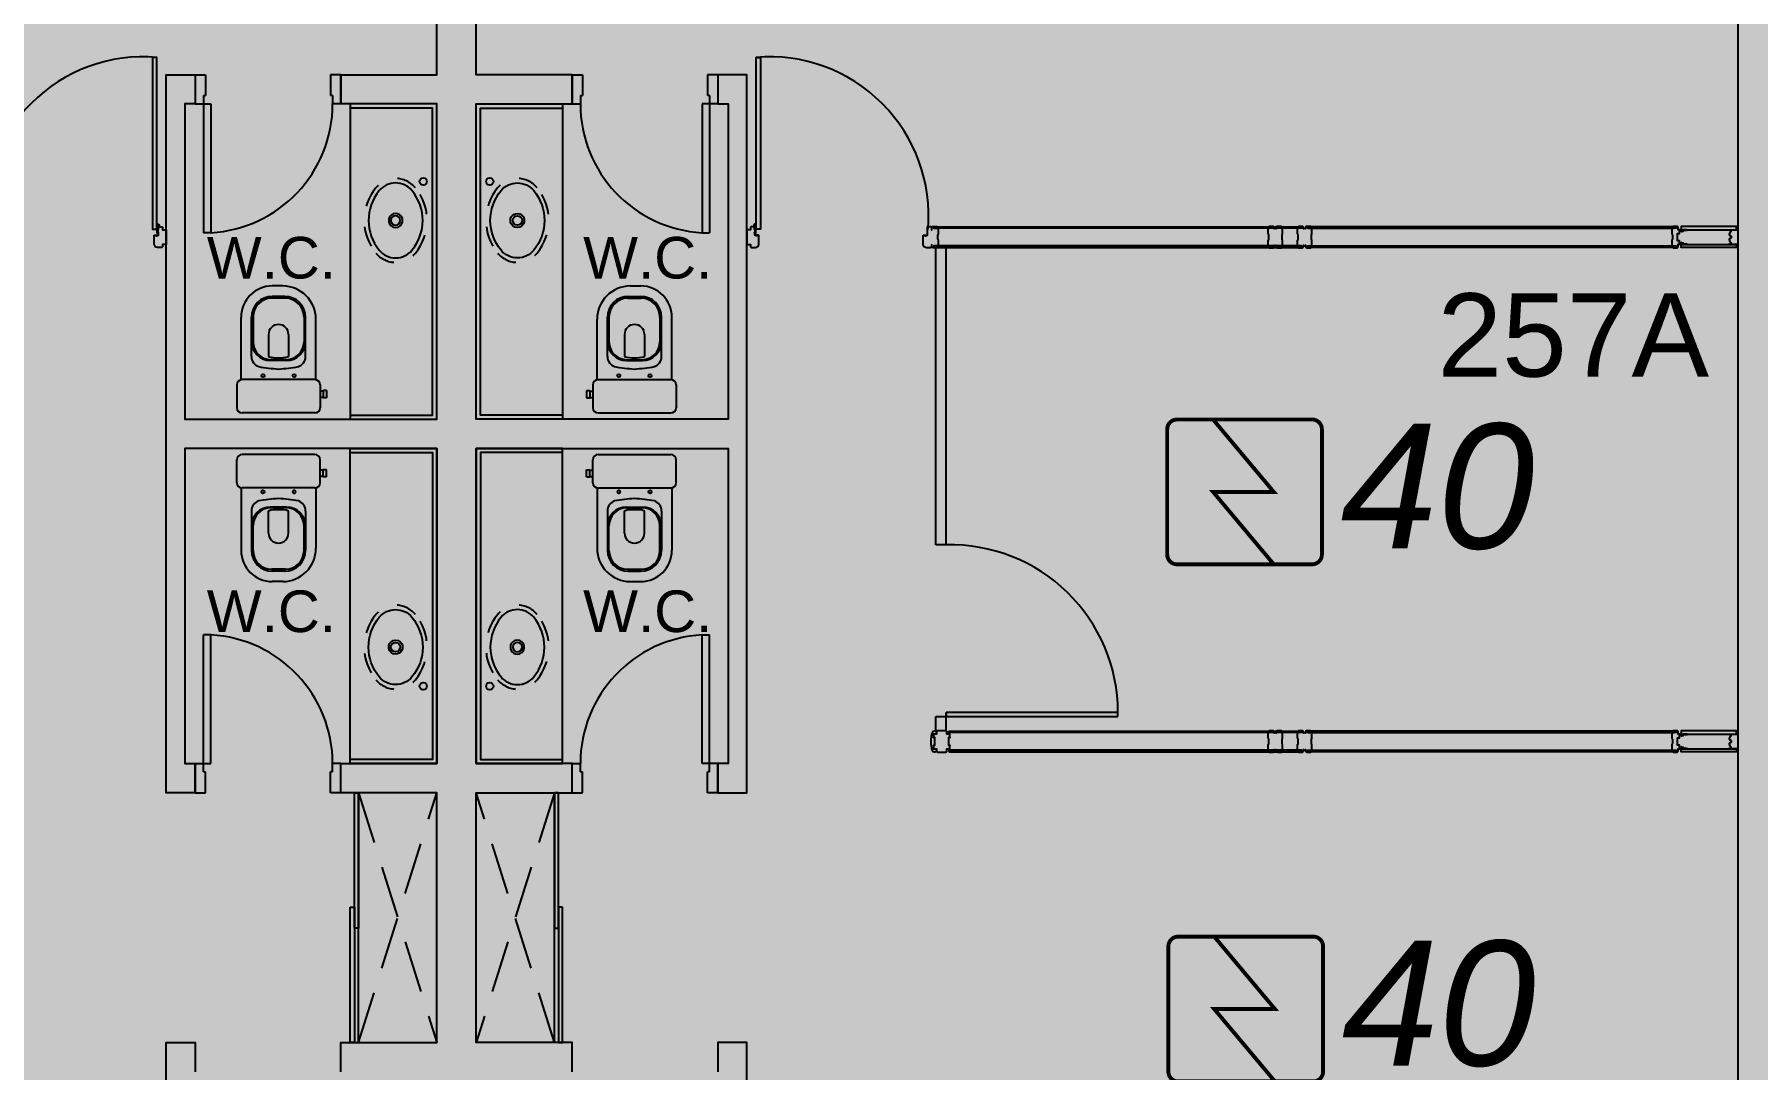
# Model space of a CAD drawing. Header units: metres. Extents: x -331 to 2982, y 362 to 2539.
# Drawn here: x 794.6 to 802.87, y 1929.94 to 1934.92 of the extents above; entities that cross this region are included whole.
import ezdxf

# ---------------------------------------------------------------- set-up
doc = ezdxf.new("R2010")
doc.units = ezdxf.units.M
for name, pattern in [('DASHED2', [0.375, 0.25, -0.125]), ('XR_BL2_3 PAV$0$CONTINUOUS', [0]), ('XR_BL2_3 PAV$0$HIDDEN', [0.375, 0.25, -0.125])]:
    doc.linetypes.add(name, pattern=pattern)
doc.layers.add('_salas', color=251, linetype='Continuous', plot=False)
for name, color, linetype in [('ALV', 251, 'Continuous'), ('CX', 251, 'Continuous'), ('DET. FUMAÇA', 1, 'Continuous'), ('Detector_antigo', 84, 'Continuous'), ('Div', 251, 'Continuous'), ('Mob', 251, 'Continuous'), ('Proj', 251, 'DASHED2'), ('Texto_Salas', 251, 'Continuous'), ('vid', 251, 'Continuous')]:
    doc.layers.add(name, color=color, linetype=linetype)
doc.styles.add('ARIAL', font='arial.ttf')
doc.styles.add('X3G_ENTITY_1416BAE9', font='arial.ttf', dxfattribs={"height": 0.6})
doc.styles.add('X3G_ENTITY_14227EC2', font='arial.ttf', dxfattribs={"height": 0.4})

# ---------------------------------------------------------------- blocks, each defined once
blk = doc.blocks.new('Detector de fumaça')
at = {"layer": 'DET. FUMAÇA', "linetype": 'Continuous', "lineweight": 15, "const_width": 0.0187}
blk.add_lwpolyline([(774.5995, 539.8158), (775.2491, 539.8158, -0.414214), (775.2958, 539.769), (775.2958, 539.1669, -0.414214), (775.2491, 539.1202), (774.5995, 539.1202, -0.414214), (774.5527, 539.1669), (774.5527, 539.769, -0.414214)], format="xyb", close=True, dxfattribs=at)
blk.add_lwpolyline([(774.773, 539.8158), (775.0645, 539.468), (774.773, 539.468), (775.0645, 539.1202)], dxfattribs=at)

msp = doc.modelspace()

# ---------------------------------------------------------------- hatches: boundary and pattern name
at = {"layer": '_salas', "transparency": 33554559}
h = msp.add_hatch(color=256, dxfattribs=at)
h.dxf.hatch_style = 1
h.paths.add_polyline_path([(870.379, 1937.7293), (851.629, 1937.7293), (851.629, 1939.2843), (851.299, 1939.2843), (851.299, 1937.7293), (840.564, 1937.7293), (840.564, 1939.2843), (840.234, 1939.2843), (840.234, 1937.7293), (765.239, 1937.7293), (765.239, 1926.3801), (765.429, 1926.3801), (765.429, 1926.5771), (765.615, 1926.7643), (769.3501, 1926.765), (769.3826, 1926.773), (769.4342, 1926.8136), (770.1916, 1927.5703), (770.2047, 1927.5834), (770.229, 1927.5743), (771.624, 1927.5743), (773.0191, 1927.5743), (773.0434, 1927.5834), (773.0565, 1927.5703), (773.8138, 1926.8136), (773.8655, 1926.773), (773.898, 1926.765), (777.5273, 1926.765), (777.8669, 1926.4254), (777.874, 1926.4325), (778.2207, 1926.765), (781.85, 1926.765), (781.8825, 1926.773), (781.9342, 1926.8136), (782.6915, 1927.5703), (782.7046, 1927.5834), (782.7289, 1927.5743), (784.124, 1927.5743), (785.519, 1927.5743), (785.5433, 1927.5834), (785.5564, 1927.5703), (786.3138, 1926.8136), (786.3654, 1926.773), (786.3979, 1926.765), (790.0273, 1926.765), (790.3669, 1926.4254), (790.3739, 1926.4325), (790.7206, 1926.765), (794.3499, 1926.765), (794.3824, 1926.773), (794.4341, 1926.8136), (795.1914, 1927.5703), (795.2045, 1927.5834), (795.2289, 1927.5743), (796.6239, 1927.5743), (798.0189, 1927.5743), (798.0433, 1927.5834), (798.0564, 1927.5703), (798.8137, 1926.8136), (798.8654, 1926.773), (798.8979, 1926.765), (802.5273, 1926.765), (802.8669, 1926.4254), (802.8739, 1926.4325), (803.2206, 1926.765), (806.8499, 1926.765), (806.8824, 1926.773), (806.9341, 1926.8136), (807.6914, 1927.5703), (807.7045, 1927.5834), (807.7289, 1927.5743), (809.1239, 1927.5743), (810.5189, 1927.5743), (810.5433, 1927.5834), (810.5564, 1927.5703), (811.3137, 1926.8136), (811.3654, 1926.773), (811.3979, 1926.765), (815.0272, 1926.765), (815.3668, 1926.4254), (815.3739, 1926.4325), (815.7205, 1926.765), (819.3499, 1926.765), (819.3824, 1926.773), (819.434, 1926.8136), (820.1914, 1927.5703), (820.2045, 1927.5834), (820.2288, 1927.5743), (821.6238, 1927.5743), (823.0189, 1927.5743), (823.0432, 1927.5834), (823.0563, 1927.5703), (823.8136, 1926.8136), (823.8653, 1926.773), (823.8978, 1926.765), (827.5277, 1926.765), (827.8673, 1926.4254), (827.8743, 1926.4325), (828.221, 1926.765), (831.8504, 1926.765), (831.8828, 1926.773), (831.9345, 1926.8136), (832.6919, 1927.5703), (832.7049, 1927.5834), (832.7293, 1927.5743), (834.1243, 1927.5743), (835.5193, 1927.5743), (835.5437, 1927.5834), (835.5568, 1927.5703), (836.3141, 1926.8136), (836.3658, 1926.773), (836.3983, 1926.765), (840.0415, 1926.765), (840.3741, 1926.4325), (840.7559, 1926.8143), (840.4741, 1927.0961), (840.4741, 1928.0543), (841.234, 1928.0543), (841.234, 1929.8943), (849.6075, 1929.8943), (849.6075, 1926.8143), (849.7475, 1926.8143), (849.7475, 1927.5743), (851.494, 1927.5743), (852.8891, 1927.5743), (852.9134, 1927.5834), (852.9265, 1927.5703), (853.6838, 1926.8136), (853.7355, 1926.773), (853.768, 1926.765), (857.3973, 1926.765), (857.7369, 1926.4254), (857.744, 1926.4325), (858.0907, 1926.765), (861.72, 1926.765), (861.7525, 1926.773), (861.8042, 1926.8136), (862.5615, 1927.5703), (862.5746, 1927.5834), (862.5989, 1927.5743), (863.994, 1927.5743), (865.389, 1927.5743), (865.4133, 1927.5834), (865.4264, 1927.5703), (866.1838, 1926.8136), (866.2354, 1926.773), (866.2679, 1926.765), (870.003, 1926.7643), (870.189, 1926.5771), (870.189, 1926.3801), (870.379, 1926.3801), (870.379, 1926.3801)])

# ---------------------------------------------------------------- linework, layer by layer
at = {"layer": 'ALV'}
msp.add_line((802.7789, 1935.1133), (802.7789, 1927.1153), dxfattribs=at)
for points in [[(796.0689, 1929.9343), (796.0689, 1930.0743), (796.5289, 1930.0743), (796.5289, 1931.2743), (796.0689, 1931.2743), (796.0689, 1931.4143), (796.5289, 1931.4143), (796.5289, 1932.9293), (795.3189, 1932.9293), (795.3189, 1931.4143), (795.3689, 1931.4143), (795.3689, 1931.2743), (795.2289, 1931.2743), (795.2289, 1934.7243), (795.3689, 1934.7243), (795.3689, 1934.5843), (795.3189, 1934.5843), (795.3189, 1933.0693), (796.5289, 1933.0693), (796.5289, 1934.5843), (796.0689, 1934.5843), (796.0689, 1934.7243), (796.5289, 1934.7243), (796.5289, 1935.1133)], [(797.1789, 1929.9343), (797.1789, 1930.0743), (796.7189, 1930.0743), (796.7189, 1931.2743), (797.1789, 1931.2743), (797.1789, 1931.4143), (796.7189, 1931.4143), (796.7189, 1932.9293), (797.9289, 1932.9293), (797.9289, 1931.4143), (797.8789, 1931.4143), (797.8789, 1931.2743), (798.0189, 1931.2743), (798.0189, 1934.7243), (797.8789, 1934.7243), (797.8789, 1934.5843), (797.9289, 1934.5843), (797.9289, 1933.0693), (796.7189, 1933.0693), (796.7189, 1934.5843), (797.1789, 1934.5843), (797.1789, 1934.7243), (796.7189, 1934.7243), (796.7189, 1935.1133)], [(795.2289, 1927.5743), (795.2289, 1930.0743), (795.3689, 1930.0743), (795.3689, 1929.9343)], [(798.0189, 1927.5743), (798.0189, 1930.0743), (797.8789, 1930.0743), (797.8789, 1929.9343)]]:
    msp.add_lwpolyline(points, dxfattribs=at)
at = {"layer": 'CX'}
for p, q in [((795.3689, 1934.7243), (795.4189, 1934.7243)), ((795.3689, 1934.7243), (795.3689, 1934.5843)), ((795.4189, 1934.7243), (795.4189, 1934.6243)), ((796.0689, 1934.7243), (796.0189, 1934.7243)), ((796.0189, 1934.7243), (796.0189, 1934.6243)), ((796.0689, 1934.7243), (796.0689, 1934.5843)), ((797.1789, 1934.7243), (797.2289, 1934.7243)), ((797.1789, 1934.7243), (797.1789, 1934.5843)), ((797.2289, 1934.7243), (797.2289, 1934.6243)), ((797.8789, 1934.7243), (797.8289, 1934.7243)), ((797.8289, 1934.7243), (797.8289, 1934.6243)), ((797.8789, 1934.7243), (797.8789, 1934.5843)), ((795.4089, 1934.6243), (795.4089, 1934.5843)), ((795.4089, 1934.6243), (795.4189, 1934.6243)), ((796.0289, 1934.6243), (796.0189, 1934.6243)), ((796.0289, 1934.6243), (796.0289, 1934.5843)), ((797.2189, 1934.6243), (797.2189, 1934.5843)), ((797.2189, 1934.6243), (797.2289, 1934.6243)), ((797.8389, 1934.6243), (797.8289, 1934.6243)), ((797.8389, 1934.6243), (797.8389, 1934.5843)), ((795.3689, 1934.5843), (795.4089, 1934.5843)), ((795.4089, 1934.5843), (795.4439, 1934.5843)), ((795.4089, 1934.5843), (795.4089, 1933.9653)), ((795.4439, 1934.5843), (795.4439, 1933.9653)), ((796.0689, 1934.5843), (796.0289, 1934.5843)), ((797.1789, 1934.5843), (797.2189, 1934.5843)), ((797.8389, 1934.5843), (797.8039, 1934.5843)), ((797.8039, 1934.5843), (797.8039, 1933.9653)), ((797.8789, 1934.5843), (797.8389, 1934.5843)), ((797.8389, 1934.5843), (797.8389, 1933.9653)), ((795.4439, 1933.9653), (795.4089, 1933.9653)), ((797.8039, 1933.9653), (797.8389, 1933.9653)), ((798.9761, 1932.4657), (798.9261, 1932.4657)), ((795.4089, 1931.4143), (795.4089, 1932.0333)), ((795.4439, 1932.0333), (795.4089, 1932.0333)), ((795.4439, 1931.4143), (795.4439, 1932.0333)), ((797.8039, 1931.4143), (797.8039, 1932.0333)), ((797.8039, 1932.0333), (797.8389, 1932.0333)), ((797.8389, 1931.4143), (797.8389, 1932.0333)), ((798.9261, 1931.6405), (799.8011, 1931.6405)), ((799.8011, 1931.6605), (798.9761, 1931.6607)), ((798.9761, 1931.6607), (798.9761, 1931.6407)), ((799.8011, 1931.6405), (799.8011, 1931.6605)), ((795.3689, 1931.2743), (795.3689, 1931.4143)), ((795.3689, 1931.4143), (795.4089, 1931.4143)), ((795.4089, 1931.4143), (795.4439, 1931.4143)), ((795.4089, 1931.3743), (795.4089, 1931.4143)), ((795.4089, 1931.3743), (795.4189, 1931.3743)), ((795.4189, 1931.2743), (795.4189, 1931.3743)), ((796.0189, 1931.2743), (796.0189, 1931.3743)), ((796.0289, 1931.3743), (796.0189, 1931.3743)), ((796.0689, 1931.4143), (796.0289, 1931.4143)), ((796.0289, 1931.3743), (796.0289, 1931.4143)), ((796.0689, 1931.2743), (796.0689, 1931.4143)), ((797.1789, 1931.2743), (797.1789, 1931.4143)), ((797.1789, 1931.4143), (797.2189, 1931.4143)), ((797.2189, 1931.3743), (797.2189, 1931.4143)), ((797.2189, 1931.3743), (797.2289, 1931.3743)), ((797.2289, 1931.2743), (797.2289, 1931.3743)), ((797.8389, 1931.4143), (797.8039, 1931.4143)), ((797.8289, 1931.2743), (797.8289, 1931.3743)), ((797.8389, 1931.3743), (797.8289, 1931.3743)), ((797.8389, 1931.3743), (797.8389, 1931.4143)), ((797.8789, 1931.4143), (797.8389, 1931.4143)), ((797.8789, 1931.2743), (797.8789, 1931.4143)), ((795.3689, 1931.2743), (795.4189, 1931.2743)), ((796.0689, 1931.2743), (796.0189, 1931.2743)), ((797.1789, 1931.2743), (797.2289, 1931.2743)), ((797.8789, 1931.2743), (797.8289, 1931.2743))]:
    msp.add_line(p, q, dxfattribs=at)
for points in [[(795.1641, 1934.8076), (795.1639, 1933.9826), (795.1839, 1933.9826), (795.1841, 1934.8076)], [(798.0837, 1934.8076), (798.0839, 1933.9826), (798.0639, 1933.9826), (798.0637, 1934.8076)]]:
    msp.add_lwpolyline(points, close=True, dxfattribs=at)
at = {"layer": 'CX', "linetype": 'Continuous'}
for points in [[(795.1916, 1933.9923, -0.414214), (795.1936, 1933.9943), (795.2064, 1933.9943, -0.414214), (795.2114, 1933.9893), (795.2114, 1933.9793), (795.2289, 1933.9793), (795.2289, 1933.9133), (795.2289, 1933.9093), (795.2114, 1933.9093), (795.2114, 1933.8993, -0.422579), (795.2066, 1933.8943), (795.1881, 1933.8943, -0.414214), (795.1716, 1933.9108), (795.1716, 1933.9513, -0.414214), (795.1736, 1933.9533), (795.1811, 1933.9533), (795.1796, 1933.951), (795.1856, 1933.951), (795.1841, 1933.9533), (795.1916, 1933.9533), (795.1916, 1933.965), (795.1929, 1933.965), (795.1929, 1933.9656), (795.1899, 1933.9656), (795.1899, 1933.9774), (795.1893, 1933.978), (795.1893, 1933.9639), (795.1867, 1933.9639), (795.1867, 1933.9939), (795.1852, 1933.9939), (795.1852, 1933.9965, -3.099483), (795.1921, 1933.9951, 0.294496), (795.1909, 1933.9933), (795.1909, 1933.9806), (795.1929, 1933.9806), (795.1929, 1933.981), (795.1916, 1933.981), (795.1916, 1933.9923)], [(798.0562, 1933.9923, 0.414214), (798.0542, 1933.9943), (798.0414, 1933.9943, 0.414214), (798.0364, 1933.9893), (798.0364, 1933.9793), (798.0189, 1933.9793), (798.0189, 1933.9133), (798.0189, 1933.9093), (798.0365, 1933.9093), (798.0365, 1933.8993, 0.422579), (798.0413, 1933.8943), (798.0598, 1933.8943, 0.414214), (798.0763, 1933.9108), (798.0763, 1933.9513, 0.414214), (798.0743, 1933.9533), (798.0668, 1933.9533), (798.0683, 1933.951), (798.0623, 1933.951), (798.0638, 1933.9533), (798.0563, 1933.9533), (798.0563, 1933.965), (798.055, 1933.965), (798.055, 1933.9656), (798.058, 1933.9656), (798.058, 1933.9774), (798.0586, 1933.978), (798.0586, 1933.9639), (798.0612, 1933.9639), (798.0612, 1933.9939), (798.0627, 1933.9939), (798.0627, 1933.9965, 3.099483), (798.0558, 1933.9951, -0.294496), (798.057, 1933.9933), (798.057, 1933.9806), (798.055, 1933.9806), (798.055, 1933.981), (798.0562, 1933.981), (798.0562, 1933.9923)]]:
    msp.add_lwpolyline(points, format="xyb", close=True, dxfattribs=at)
at = {"layer": 'CX'}
for points in [[(798.9073, 1933.9), (798.9073, 1933.9075), (798.9061, 1933.9075), (798.9061, 1933.898, -0.422579), (798.9013, 1933.8929), (798.8828, 1933.8929, -0.414214), (798.8663, 1933.9094), (798.8663, 1933.9509, -0.414214), (798.8683, 1933.9529), (798.8758, 1933.9529), (798.8743, 1933.9506), (798.8803, 1933.9506), (798.8788, 1933.9529), (798.8863, 1933.9529), (798.8862, 1933.9929, -0.414214), (798.8882, 1933.9949), (798.901, 1933.9949, -0.414214), (798.906, 1933.99), (798.906, 1933.9795), (798.9073, 1933.9795), (798.9073, 1933.9887, -0.439162), (798.9133, 1933.9953), (798.9313, 1933.9953, -0.414214), (798.9323, 1933.9943), (798.9323, 1933.9938), (798.9173, 1933.9938), (798.9173, 1933.9865), (798.9321, 1933.9865, -0.322891), (798.9378, 1933.9813), (798.9378, 1933.961, -0.13729), (798.9371, 1933.9584), (798.9355, 1933.9558, 0.13729), (798.9348, 1933.9532), (798.9348, 1933.9443), (798.9348, 1933.9355, 0.13729), (798.9355, 1933.9329), (798.9371, 1933.9303, -0.13729), (798.9378, 1933.9277), (798.9378, 1933.9073, -0.322891), (798.9321, 1933.9021), (798.9173, 1933.9021), (798.9173, 1933.8948), (798.9323, 1933.8948), (798.9323, 1933.8943, -0.414214), (798.9313, 1933.8933), (798.9133, 1933.8933, -0.439162)], [(800.7001, 1933.9863), (800.6961, 1933.9863, 0.414214), (800.6931, 1933.9833), (800.6931, 1933.9887, 0.439162), (800.6871, 1933.9953), (800.6691, 1933.9953, 0.414214), (800.6681, 1933.9943), (800.6681, 1933.9938), (800.6831, 1933.9938), (800.6831, 1933.9865), (800.6683, 1933.9865, 0.322891), (800.6626, 1933.9813), (800.6626, 1933.961, 0.13729), (800.6633, 1933.9584), (800.6649, 1933.9558, -0.13729), (800.6656, 1933.9532), (800.6656, 1933.9443), (800.6656, 1933.9355, -0.13729), (800.6649, 1933.9329), (800.6633, 1933.9303, 0.13729), (800.6626, 1933.9277), (800.6626, 1933.9073, 0.322891), (800.6683, 1933.9021), (800.6831, 1933.9021), (800.6831, 1933.8948), (800.6681, 1933.8948), (800.6681, 1933.8943, 0.414214), (800.6691, 1933.8933), (800.6871, 1933.8933, 0.439162), (800.6931, 1933.9), (800.6931, 1933.9053, 0.414214), (800.6961, 1933.9023), (800.7001, 1933.9023, 0.414214), (800.7031, 1933.9053), (800.7031, 1933.9, 0.439162), (800.7091, 1933.8933), (800.7271, 1933.8933, 0.414214), (800.7281, 1933.8943), (800.7281, 1933.8948), (800.7131, 1933.8948), (800.7131, 1933.9021), (800.7279, 1933.9021, 0.322891), (800.7336, 1933.9073), (800.7336, 1933.9277, 0.13729), (800.7329, 1933.9303), (800.7313, 1933.9329, -0.13729), (800.7306, 1933.9355), (800.7306, 1933.9443), (800.7306, 1933.9532, -0.13729), (800.7313, 1933.9558), (800.7329, 1933.9584, 0.13729), (800.7336, 1933.961), (800.7336, 1933.9813, 0.322891), (800.7279, 1933.9865), (800.7131, 1933.9865), (800.7131, 1933.9938), (800.7281, 1933.9938), (800.7281, 1933.9943, 0.414214), (800.7271, 1933.9953), (800.7091, 1933.9953, 0.439162), (800.7031, 1933.9887), (800.7031, 1933.9833, 0.414214)], [(802.7395, 1933.9563), (802.7419, 1933.9668, -0.194954), (802.7428, 1933.9681), (802.7444, 1933.9691, 0.387702), (802.7451, 1933.9717), (802.7435, 1933.9748), (802.7439, 1933.9751), (802.7463, 1933.9705), (802.7467, 1933.9712), (802.7467, 1933.9777), (802.7349, 1933.9777), (802.7349, 1933.9793), (802.7789, 1933.9793), (802.7789, 1933.9093), (802.7349, 1933.9093), (802.7349, 1933.9109), (802.7467, 1933.9109), (802.7467, 1933.9174), (802.7463, 1933.9181), (802.7439, 1933.9136), (802.7435, 1933.9138), (802.7451, 1933.9169, 0.387702), (802.7444, 1933.9195), (802.7428, 1933.9206, -0.194954), (802.7419, 1933.9218), (802.7395, 1933.9323, -0.268551), (802.741, 1933.9371), (802.7488, 1933.9422), (802.7488, 1933.9465), (802.741, 1933.9515, -0.268551)], [(798.9203, 1931.4701, -0.32019), (798.9108, 1931.4768, 0.002744), (798.9074, 1931.4877, -0.332744), (798.9079, 1931.4888, 0.702025), (798.9072, 1931.4925, -0.317833), (798.9064, 1931.4933, -0.05088), (798.9036, 1931.5211, -0.05088), (798.9064, 1931.5489, -0.317833), (798.9072, 1931.5497, 0.702025), (798.9079, 1931.5534, -0.332744), (798.9074, 1931.5545, 0.002744), (798.9108, 1931.5653, -0.32019), (798.9203, 1931.5721), (798.9226, 1931.5721, -0.414214), (798.9276, 1931.5671), (798.9276, 1931.5561), (798.9146, 1931.5561), (798.9146, 1931.5391, 0.414214), (798.9151, 1931.5386), (798.9161, 1931.5386), (798.9161, 1931.5396, -0.414214), (798.9179, 1931.5413), (798.9196, 1931.5413), (798.9196, 1931.5008), (798.9179, 1931.5008, -0.414214), (798.9161, 1931.5026), (798.9161, 1931.5036), (798.9151, 1931.5036, 0.414214), (798.9146, 1931.5031), (798.9146, 1931.4861), (798.9276, 1931.4861), (798.9276, 1931.4751, -0.414214), (798.9226, 1931.4701)], [(798.9931, 1931.5413), (798.9931, 1931.5386), (798.9941, 1931.5386, 0.414214), (798.9946, 1931.5391), (798.9946, 1931.5561), (798.9796, 1931.5561), (798.9796, 1931.5671, 0.414214), (798.9746, 1931.5721), (798.9346, 1931.5721, 0.414214), (798.9296, 1931.5671), (798.9296, 1931.5561), (798.9146, 1931.5561), (798.9146, 1931.5391, 0.414214), (798.9151, 1931.5386), (798.9161, 1931.5386), (798.9161, 1931.5396, -0.414214), (798.9179, 1931.5413), (798.9196, 1931.5413), (798.9196, 1931.5008), (798.9179, 1931.5008, -0.414214), (798.9161, 1931.5026), (798.9161, 1931.5036), (798.9151, 1931.5036, 0.414214), (798.9146, 1931.5031), (798.9146, 1931.4861), (798.9296, 1931.4861), (798.9296, 1931.4751, 0.414214), (798.9346, 1931.4701), (798.9546, 1931.4701), (798.9746, 1931.4701, 0.414214), (798.9796, 1931.4751), (798.9796, 1931.4861), (798.9946, 1931.4861), (798.9946, 1931.5031, 0.414214), (798.9941, 1931.5036), (798.9931, 1931.5036), (798.9931, 1931.5008), (798.9896, 1931.5008), (798.9896, 1931.5413)], [(800.7001, 1931.5631), (800.6961, 1931.5631, 0.414214), (800.6931, 1931.5601), (800.6931, 1931.5655, 0.439162), (800.6871, 1931.5721), (800.6691, 1931.5721, 0.414214), (800.6681, 1931.5711), (800.6681, 1931.5706), (800.6831, 1931.5706), (800.6831, 1931.5633), (800.6683, 1931.5633, 0.322891), (800.6626, 1931.5581), (800.6626, 1931.5377, 0.13729), (800.6633, 1931.5352), (800.6649, 1931.5325, -0.13729), (800.6656, 1931.5299), (800.6656, 1931.5211), (800.6656, 1931.5122, -0.13729), (800.6649, 1931.5096), (800.6633, 1931.507, 0.13729), (800.6626, 1931.5044), (800.6626, 1931.4841, 0.322891), (800.6683, 1931.4789), (800.6831, 1931.4789), (800.6831, 1931.4716), (800.6681, 1931.4716), (800.6681, 1931.4711, 0.414214), (800.6691, 1931.4701), (800.6871, 1931.4701, 0.439162), (800.6931, 1931.4767), (800.6931, 1931.4821, 0.414214), (800.6961, 1931.4791), (800.7001, 1931.4791, 0.414214), (800.7031, 1931.4821), (800.7031, 1931.4767, 0.439162), (800.7091, 1931.4701), (800.7271, 1931.4701, 0.414214), (800.7281, 1931.4711), (800.7281, 1931.4716), (800.7131, 1931.4716), (800.7131, 1931.4789), (800.7279, 1931.4789, 0.322891), (800.7336, 1931.4841), (800.7336, 1931.5044, 0.13729), (800.7329, 1931.507), (800.7313, 1931.5096, -0.13729), (800.7306, 1931.5122), (800.7306, 1931.5211), (800.7306, 1931.5299, -0.13729), (800.7313, 1931.5325), (800.7329, 1931.5352, 0.13729), (800.7336, 1931.5377), (800.7336, 1931.5581, 0.322891), (800.7279, 1931.5633), (800.7131, 1931.5633), (800.7131, 1931.5706), (800.7281, 1931.5706), (800.7281, 1931.5711, 0.414214), (800.7271, 1931.5721), (800.7091, 1931.5721, 0.439162), (800.7031, 1931.5655), (800.7031, 1931.5601, 0.414214)], [(802.7395, 1931.5331), (802.7419, 1931.5436, -0.194954), (802.7428, 1931.5448), (802.7444, 1931.5459, 0.387702), (802.7451, 1931.5485), (802.7435, 1931.5516), (802.7439, 1931.5518), (802.7463, 1931.5473), (802.7467, 1931.548), (802.7467, 1931.5545), (802.7349, 1931.5545), (802.7349, 1931.5561), (802.7789, 1931.5561), (802.7789, 1931.4861), (802.7349, 1931.4861), (802.7349, 1931.4877), (802.7467, 1931.4877), (802.7467, 1931.4942), (802.7463, 1931.4949), (802.7439, 1931.4904), (802.7435, 1931.4906), (802.7451, 1931.4937, 0.387702), (802.7444, 1931.4963), (802.7428, 1931.4974, -0.194954), (802.7419, 1931.4986), (802.7395, 1931.5091, -0.268551), (802.741, 1931.5139), (802.7488, 1931.5189), (802.7488, 1931.5233), (802.741, 1931.5283, -0.268551)]]:
    msp.add_lwpolyline(points, format="xyb", close=True, dxfattribs=at)
at = {"layer": 'CX', "color": 251, "linetype": 'ByBlock'}
for points in [[(800.5591, 1933.9863), (800.5551, 1933.9863, 0.414214), (800.5521, 1933.9833), (800.5521, 1933.9887, 0.439162), (800.5461, 1933.9953), (800.5281, 1933.9953, 0.414214), (800.5271, 1933.9943), (800.5271, 1933.9938), (800.5421, 1933.9938), (800.5421, 1933.9865), (800.5273, 1933.9865, 0.322891), (800.5216, 1933.9813), (800.5216, 1933.961, 0.13729), (800.5223, 1933.9584), (800.5239, 1933.9558, -0.13729), (800.5247, 1933.9532), (800.5247, 1933.9443), (800.5247, 1933.9355, -0.13729), (800.5239, 1933.9329), (800.5223, 1933.9303, 0.13729), (800.5216, 1933.9277), (800.5216, 1933.9073, 0.322891), (800.5273, 1933.9021), (800.5421, 1933.9021), (800.5421, 1933.8948), (800.5271, 1933.8948), (800.5271, 1933.8943, 0.414214), (800.5281, 1933.8933), (800.5461, 1933.8933, 0.439162), (800.5521, 1933.9), (800.5521, 1933.9053, 0.414214), (800.5551, 1933.9023), (800.5591, 1933.9023, 0.414214), (800.5621, 1933.9053), (800.5621, 1933.9, 0.439162), (800.5681, 1933.8933), (800.5861, 1933.8933, 0.414214), (800.5871, 1933.8943), (800.5871, 1933.8948), (800.5721, 1933.8948), (800.5721, 1933.9021), (800.5869, 1933.9021, 0.322891), (800.5926, 1933.9073), (800.5926, 1933.9277, 0.13729), (800.5919, 1933.9303), (800.5903, 1933.9329, -0.13729), (800.5896, 1933.9355), (800.5896, 1933.9443), (800.5896, 1933.9532, -0.13729), (800.5903, 1933.9558), (800.5919, 1933.9584, 0.13729), (800.5926, 1933.961), (800.5926, 1933.9813, 0.322891), (800.5869, 1933.9865), (800.5721, 1933.9865), (800.5721, 1933.9938), (800.5871, 1933.9938), (800.5871, 1933.9943, 0.414214), (800.5861, 1933.9953), (800.5681, 1933.9953, 0.439162), (800.5621, 1933.9887), (800.5621, 1933.9833, 0.414214)], [(800.5591, 1931.5631), (800.5551, 1931.5631, 0.414214), (800.5521, 1931.5601), (800.5521, 1931.5655, 0.439162), (800.5461, 1931.5721), (800.5281, 1931.5721, 0.414214), (800.5271, 1931.5711), (800.5271, 1931.5706), (800.5421, 1931.5706), (800.5421, 1931.5633), (800.5273, 1931.5633, 0.322891), (800.5216, 1931.5581), (800.5216, 1931.5377, 0.13729), (800.5223, 1931.5352), (800.5239, 1931.5325, -0.13729), (800.5247, 1931.5299), (800.5247, 1931.5211), (800.5247, 1931.5122, -0.13729), (800.5239, 1931.5096), (800.5223, 1931.507, 0.13729), (800.5216, 1931.5044), (800.5216, 1931.4841, 0.322891), (800.5273, 1931.4789), (800.5421, 1931.4789), (800.5421, 1931.4716), (800.5271, 1931.4716), (800.5271, 1931.4711, 0.414214), (800.5281, 1931.4701), (800.5461, 1931.4701, 0.439162), (800.5521, 1931.4767), (800.5521, 1931.4821, 0.414214), (800.5551, 1931.4791), (800.5591, 1931.4791, 0.414214), (800.5621, 1931.4821), (800.5621, 1931.4767, 0.439162), (800.5681, 1931.4701), (800.5861, 1931.4701, 0.414214), (800.5871, 1931.4711), (800.5871, 1931.4716), (800.5721, 1931.4716), (800.5721, 1931.4789), (800.5869, 1931.4789, 0.322891), (800.5926, 1931.4841), (800.5926, 1931.5044, 0.13729), (800.5919, 1931.507), (800.5903, 1931.5096, -0.13729), (800.5896, 1931.5122), (800.5896, 1931.5211), (800.5896, 1931.5299, -0.13729), (800.5903, 1931.5325), (800.5919, 1931.5352, 0.13729), (800.5926, 1931.5377), (800.5926, 1931.5581, 0.322891), (800.5869, 1931.5633), (800.5721, 1931.5633), (800.5721, 1931.5706), (800.5871, 1931.5706), (800.5871, 1931.5711, 0.414214), (800.5861, 1931.5721), (800.5681, 1931.5721, 0.439162), (800.5621, 1931.5655), (800.5621, 1931.5601, 0.414214)]]:
    msp.add_lwpolyline(points, format="xyb", close=True, dxfattribs=at)
at = {"layer": 'CX', "linetype": 'XR_BL2_3 PAV$0$CONTINUOUS'}
for points in [[(802.4686, 1933.8933), (802.4868, 1933.8933, 0.420879), (802.4926, 1933.8998), (802.4926, 1933.9095), (802.5126, 1933.9095), (802.5126, 1933.9155), (802.5175, 1933.9146), (802.518, 1933.9126, 0.414214), (802.521, 1933.9096), (802.5295, 1933.9096), (802.5358, 1933.9096), (802.5358, 1933.9108), (802.5295, 1933.9108), (802.521, 1933.9108, -0.414214), (802.5192, 1933.9126), (802.5187, 1933.9148, 0.414214), (802.5177, 1933.9158), (802.5105, 1933.9171, -0.212526), (802.5091, 1933.918), (802.5086, 1933.9188), (802.5077, 1933.9182), (802.5086, 1933.9168, 0.204506), (802.51, 1933.9159), (802.5111, 1933.9157), (802.5111, 1933.911), (802.4983, 1933.911), (802.4983, 1933.927), (802.4891, 1933.927), (802.4891, 1933.9466), (802.4891, 1933.962), (802.4983, 1933.962), (802.4983, 1933.978), (802.5111, 1933.978), (802.5111, 1933.9733), (802.51, 1933.9731, 0.204506), (802.5086, 1933.9723), (802.5077, 1933.9709), (802.5086, 1933.9702), (802.5091, 1933.971, -0.212526), (802.5105, 1933.9719), (802.5177, 1933.9732, 0.414214), (802.5187, 1933.9742), (802.5192, 1933.9764, -0.414214), (802.521, 1933.9782), (802.5253, 1933.9782), (802.5358, 1933.9782), (802.5358, 1933.9794), (802.5253, 1933.9794), (802.521, 1933.9794, 0.414214), (802.518, 1933.9764), (802.5175, 1933.9744), (802.5126, 1933.9736), (802.5126, 1933.9795), (802.4926, 1933.9795), (802.4926, 1933.9892, 0.420879), (802.4868, 1933.9957), (802.4686, 1933.9957, 0.414214), (802.4676, 1933.9947), (802.4676, 1933.9942), (802.4826, 1933.9942), (802.4826, 1933.9869), (802.4678, 1933.9869, 0.322891), (802.4621, 1933.9817), (802.4621, 1933.9614, 0.13729), (802.4628, 1933.9588), (802.4644, 1933.9562, -0.13729), (802.4651, 1933.9536), (802.4651, 1933.9443), (802.4651, 1933.9355, -0.13729), (802.4644, 1933.9329), (802.4628, 1933.9303, 0.13729), (802.4621, 1933.9277), (802.4621, 1933.9073, 0.322891), (802.4678, 1933.9021), (802.4826, 1933.9021), (802.4826, 1933.8948), (802.4676, 1933.8948), (802.4676, 1933.8943, 0.414214)], [(802.4686, 1931.4701), (802.4868, 1931.4701, 0.420879), (802.4926, 1931.4766), (802.4926, 1931.4863), (802.5126, 1931.4863), (802.5126, 1931.4923), (802.5175, 1931.4914), (802.518, 1931.4894, 0.414214), (802.521, 1931.4864), (802.5295, 1931.4864), (802.5358, 1931.4864), (802.5358, 1931.4876), (802.5295, 1931.4876), (802.521, 1931.4876, -0.414214), (802.5192, 1931.4894), (802.5187, 1931.4916, 0.414214), (802.5177, 1931.4926), (802.5105, 1931.4939, -0.212526), (802.5091, 1931.4948), (802.5086, 1931.4956), (802.5077, 1931.495), (802.5086, 1931.4936, 0.204506), (802.51, 1931.4927), (802.5111, 1931.4925), (802.5111, 1931.4878), (802.4983, 1931.4878), (802.4983, 1931.5038), (802.4891, 1931.5038), (802.4891, 1931.5234), (802.4891, 1931.5388), (802.4983, 1931.5388), (802.4983, 1931.5548), (802.5111, 1931.5548), (802.5111, 1931.5501), (802.51, 1931.5499, 0.204506), (802.5086, 1931.549), (802.5077, 1931.5476), (802.5086, 1931.547), (802.5091, 1931.5478, -0.212526), (802.5105, 1931.5487), (802.5177, 1931.55, 0.414214), (802.5187, 1931.551), (802.5192, 1931.5532, -0.414214), (802.521, 1931.555), (802.5253, 1931.555), (802.5358, 1931.555), (802.5358, 1931.5562), (802.5253, 1931.5562), (802.521, 1931.5562, 0.414214), (802.518, 1931.5532), (802.5175, 1931.5512), (802.5126, 1931.5503), (802.5126, 1931.5563), (802.4926, 1931.5563), (802.4926, 1931.566, 0.420879), (802.4868, 1931.5725), (802.4686, 1931.5725, 0.414214), (802.4676, 1931.5715), (802.4676, 1931.571), (802.4826, 1931.571), (802.4826, 1931.5637), (802.4678, 1931.5637, 0.322891), (802.4621, 1931.5585), (802.4621, 1931.5382, 0.13729), (802.4628, 1931.5356), (802.4644, 1931.5329, -0.13729), (802.4651, 1931.5304), (802.4651, 1931.5211), (802.4651, 1931.5122, -0.13729), (802.4644, 1931.5096), (802.4628, 1931.507, 0.13729), (802.4621, 1931.5044), (802.4621, 1931.4841, 0.322891), (802.4678, 1931.4789), (802.4826, 1931.4789), (802.4826, 1931.4716), (802.4676, 1931.4716), (802.4676, 1931.4711, 0.414214)]]:
    msp.add_lwpolyline(points, format="xyb", close=True, dxfattribs=at)
at = {"layer": 'CX', "color": 251, "true_color": 0x606060}
for centre, radius, start, end in [((795.1198, 1934.0468), 0.7636, 85.16462, 184.82716), ((798.1281, 1934.0468), 0.7636, 355.17284, 94.83538), ((795.4089, 1934.5843), 0.62, 273.23616, 0), ((797.8389, 1934.5843), 0.62, 180, 266.76384), ((795.4089, 1931.4143), 0.62, 0, 86.76384), ((797.8389, 1931.4143), 0.62, 93.23616, 180)]:
    msp.add_arc(centre, radius, start, end, dxfattribs=at)
at = {"layer": 'CX'}
msp.add_arc((798.9957, 1931.6605), 0.8055, 0, 91.39054, dxfattribs=at)
at = {"layer": 'Div', "linetype": 'ByBlock'}
for points in [[(802.5076, 1933.9795), (802.7732, 1933.9795), (802.7732, 1933.9945), (802.5076, 1933.9945)], [(802.5076, 1933.9091), (802.7732, 1933.9091), (802.7732, 1933.8941), (802.5076, 1933.8941)], [(802.5076, 1931.5563), (802.7732, 1931.5563), (802.7732, 1931.5713), (802.5076, 1931.5713)], [(802.5076, 1931.4859), (802.7732, 1931.4859), (802.7732, 1931.4709), (802.5076, 1931.4709)]]:
    msp.add_lwpolyline(points, close=True, dxfattribs=at)
at = {"layer": 'Mob'}
for p, q in [((795.7889, 1933.7093), (795.7389, 1933.7093)), ((797.4589, 1933.7093), (797.5089, 1933.7093)), ((795.8014, 1933.6503), (795.7364, 1933.6503)), ((795.7989, 1933.6593), (795.7389, 1933.6593)), ((797.4464, 1933.6503), (797.5114, 1933.6503)), ((797.4489, 1933.6593), (797.5089, 1933.6593)), ((795.5889, 1933.2588), (795.5889, 1933.5593)), ((795.6389, 1933.4433), (795.6389, 1933.5593)), ((795.6464, 1933.5603), (795.6464, 1933.4403)), ((795.8914, 1933.5603), (795.8914, 1933.4403)), ((795.8989, 1933.4433), (795.8989, 1933.5593)), ((795.9489, 1933.2588), (795.9489, 1933.5493)), ((797.2989, 1933.2588), (797.2989, 1933.5493)), ((797.3489, 1933.4433), (797.3489, 1933.5593)), ((797.3564, 1933.5603), (797.3564, 1933.4403)), ((797.6014, 1933.5603), (797.6014, 1933.4403)), ((797.6089, 1933.4433), (797.6089, 1933.5593)), ((797.6589, 1933.2588), (797.6589, 1933.5593)), ((795.6389, 1933.3706), (795.6389, 1933.4433)), ((795.7209, 1933.4763), (795.7209, 1933.3704)), ((795.8169, 1933.4763), (795.8169, 1933.3704)), ((795.8989, 1933.3706), (795.8989, 1933.4433)), ((797.3489, 1933.3706), (797.3489, 1933.4433)), ((797.4309, 1933.4763), (797.4309, 1933.3704)), ((797.5269, 1933.4763), (797.5269, 1933.3704)), ((797.6089, 1933.3706), (797.6089, 1933.4433)), ((795.8069, 1933.3513), (795.7309, 1933.3513)), ((795.8064, 1933.3553), (795.7314, 1933.3553)), ((797.4409, 1933.3513), (797.5169, 1933.3513)), ((797.4414, 1933.3553), (797.5164, 1933.3553)), ((795.5689, 1933.2343), (795.5689, 1933.1243)), ((795.9439, 1933.2593), (795.5939, 1933.2593)), ((795.9689, 1933.2343), (795.9689, 1933.1243)), ((795.9839, 1933.2043), (795.9689, 1933.2043)), ((795.9839, 1933.2068), (795.9839, 1933.1718)), ((795.9989, 1933.2068), (795.9839, 1933.2068)), ((795.9989, 1933.2068), (795.9989, 1933.1718)), ((797.2489, 1933.2068), (797.2489, 1933.1718)), ((797.2489, 1933.2068), (797.2639, 1933.2068)), ((797.2639, 1933.2068), (797.2639, 1933.1718)), ((797.2639, 1933.2043), (797.2789, 1933.2043)), ((797.2789, 1933.2343), (797.2789, 1933.1243)), ((797.3039, 1933.2593), (797.6539, 1933.2593)), ((797.6789, 1933.2343), (797.6789, 1933.1243)), ((795.9839, 1933.1743), (795.9689, 1933.1743)), ((795.9989, 1933.1718), (795.9839, 1933.1718)), ((797.2489, 1933.1718), (797.2639, 1933.1718)), ((797.2639, 1933.1743), (797.2789, 1933.1743)), ((795.9439, 1933.0993), (795.5939, 1933.0993)), ((797.3039, 1933.0993), (797.6539, 1933.0993)), ((795.5689, 1932.7643), (795.5689, 1932.8743)), ((795.9439, 1932.8993), (795.5939, 1932.8993)), ((795.9689, 1932.7643), (795.9689, 1932.8743)), ((797.2789, 1932.7643), (797.2789, 1932.8743)), ((797.3039, 1932.8993), (797.6539, 1932.8993)), ((797.6789, 1932.7643), (797.6789, 1932.8743)), ((795.9839, 1932.8243), (795.9689, 1932.8243)), ((795.9839, 1932.7943), (795.9689, 1932.7943)), ((795.9989, 1932.8268), (795.9839, 1932.8268)), ((795.9839, 1932.7918), (795.9839, 1932.8268)), ((795.9989, 1932.7918), (795.9839, 1932.7918)), ((795.9989, 1932.7918), (795.9989, 1932.8268)), ((797.2489, 1932.8268), (797.2639, 1932.8268)), ((797.2489, 1932.7918), (797.2489, 1932.8268)), ((797.2489, 1932.7918), (797.2639, 1932.7918)), ((797.2639, 1932.7918), (797.2639, 1932.8268)), ((797.2639, 1932.8243), (797.2789, 1932.8243)), ((797.2639, 1932.7943), (797.2789, 1932.7943)), ((795.5889, 1932.7398), (795.5889, 1932.4393)), ((795.9439, 1932.7393), (795.5939, 1932.7393)), ((795.9489, 1932.7398), (795.9489, 1932.4493)), ((797.2989, 1932.7398), (797.2989, 1932.4493)), ((797.3039, 1932.7393), (797.6539, 1932.7393)), ((797.6589, 1932.7398), (797.6589, 1932.4393)), ((795.6389, 1932.6281), (795.6389, 1932.5553)), ((795.7209, 1932.5223), (795.7209, 1932.6283)), ((795.8069, 1932.6473), (795.7309, 1932.6473)), ((795.8064, 1932.6433), (795.7314, 1932.6433)), ((795.8169, 1932.5223), (795.8169, 1932.6283)), ((795.8989, 1932.6281), (795.8989, 1932.5553)), ((797.3489, 1932.6281), (797.3489, 1932.5553)), ((797.4309, 1932.5223), (797.4309, 1932.6283)), ((797.4409, 1932.6473), (797.5169, 1932.6473)), ((797.4414, 1932.6433), (797.5164, 1932.6433)), ((797.5269, 1932.5223), (797.5269, 1932.6283)), ((797.6089, 1932.6281), (797.6089, 1932.5553)), ((795.6389, 1932.5553), (795.6389, 1932.4393)), ((795.6464, 1932.4383), (795.6464, 1932.5583)), ((795.8914, 1932.4383), (795.8914, 1932.5583)), ((795.8989, 1932.5553), (795.8989, 1932.4393)), ((797.3489, 1932.5553), (797.3489, 1932.4393)), ((797.3564, 1932.4383), (797.3564, 1932.5583)), ((797.6014, 1932.4383), (797.6014, 1932.5583)), ((797.6089, 1932.5553), (797.6089, 1932.4393)), ((795.8014, 1932.3483), (795.7364, 1932.3483)), ((795.7989, 1932.3393), (795.7389, 1932.3393)), ((795.7889, 1932.2893), (795.7389, 1932.2893)), ((797.4464, 1932.3483), (797.5114, 1932.3483)), ((797.4489, 1932.3393), (797.5089, 1932.3393)), ((797.4589, 1932.2893), (797.5089, 1932.2893)), ((796.1539, 1930.0743), (796.1539, 1931.2743)), ((797.0939, 1930.0743), (797.0939, 1931.2743))]:
    msp.add_line(p, q, dxfattribs=at)
for points in [[(796.1139, 1933.0693), (796.1139, 1933.0693), (796.5289, 1933.0693), (796.5289, 1934.5843), (796.1139, 1934.5843), (796.1139, 1933.0693)], [(796.1139, 1933.0893), (796.5089, 1933.0893), (796.5089, 1934.5643), (796.1141, 1934.5643)], [(797.1339, 1933.0693), (797.1339, 1933.0693), (796.7189, 1933.0693), (796.7189, 1934.5843), (797.1339, 1934.5843), (797.1339, 1933.0693)], [(797.1339, 1933.0893), (796.7389, 1933.0893), (796.7389, 1934.5643), (797.1338, 1934.5643)], [(796.1139, 1932.9293), (796.1139, 1932.9293), (796.5289, 1932.9293), (796.5289, 1931.4143), (796.1139, 1931.4143), (796.1139, 1932.9293)], [(796.1139, 1932.9093), (796.5089, 1932.9093), (796.5089, 1931.4343), (796.1141, 1931.4344)], [(797.1339, 1932.9293), (797.1339, 1932.9293), (796.7189, 1932.9293), (796.7189, 1931.4143), (797.1339, 1931.4143), (797.1339, 1932.9293)], [(797.1339, 1932.9093), (796.7389, 1932.9093), (796.7389, 1931.4343), (797.1338, 1931.4344)]]:
    msp.add_lwpolyline(points, dxfattribs=at)
at = {"layer": 'Mob', "linetype": 'XR_BL2_3 PAV$0$HIDDEN', "ltscale": 0.05}
for points in [[(796.4263, 1934.1811, 0.472393), (796.2366, 1934.1811)], [(796.8216, 1934.1811, -0.472393), (797.0113, 1934.1811)], [(796.2366, 1934.1811, 0.358975), (796.2366, 1933.8675)], [(796.4262, 1933.8674, 0.359179), (796.4263, 1934.1811)], [(796.8217, 1933.8674, -0.359179), (796.8216, 1934.1811)], [(797.0113, 1934.1811, -0.358975), (797.0113, 1933.8675)], [(796.2366, 1933.8675, 0.471699), (796.4262, 1933.8674)], [(797.0113, 1933.8675, -0.471699), (796.8217, 1933.8674)], [(796.2366, 1931.8175, -0.358975), (796.2366, 1932.1311)], [(796.2366, 1932.1311, -0.471699), (796.4262, 1932.1313)], [(796.4262, 1932.1313, -0.359179), (796.4263, 1931.8175)], [(796.8217, 1932.1313, 0.359179), (796.8216, 1931.8175)], [(797.0113, 1932.1311, 0.471699), (796.8217, 1932.1313)], [(797.0113, 1931.8175, 0.358975), (797.0113, 1932.1311)], [(796.4263, 1931.8175, -0.472393), (796.2366, 1931.8175)], [(796.8216, 1931.8175, 0.472393), (797.0113, 1931.8175)]]:
    msp.add_lwpolyline(points, format="xyb", dxfattribs=at)
at = {"layer": 'Mob'}
for points in [[(796.41, 1934.1677, 0.472527), (796.2529, 1934.1676)], [(796.8379, 1934.1677, -0.472527), (796.995, 1934.1676)], [(796.2529, 1934.1676, 0.358974), (796.2529, 1933.881)], [(796.4099, 1933.8809, 0.359169), (796.41, 1934.1677)], [(796.838, 1933.8809, -0.359169), (796.8379, 1934.1677)], [(796.995, 1934.1676, -0.358974), (796.995, 1933.881)], [(796.3541, 1934.0243, 1), (796.3088, 1934.0243)], [(796.3088, 1934.0243, 1), (796.3541, 1934.0243)], [(796.8938, 1934.0243, -1), (796.9391, 1934.0243)], [(796.9391, 1934.0243, -1), (796.8938, 1934.0243)], [(796.2529, 1933.881, 0.471701), (796.4099, 1933.8809)], [(796.995, 1933.881, -0.471701), (796.838, 1933.8809)], [(796.2529, 1931.831, -0.358974), (796.2529, 1932.1177)], [(796.2529, 1932.1177, -0.471701), (796.4099, 1932.1178)], [(796.4099, 1932.1178, -0.359169), (796.41, 1931.831)], [(796.838, 1932.1178, 0.359169), (796.8379, 1931.831)], [(796.995, 1932.1177, 0.471701), (796.838, 1932.1178)], [(796.995, 1931.831, 0.358974), (796.995, 1932.1177)], [(796.3088, 1931.9743, -1), (796.3541, 1931.9743)], [(796.3541, 1931.9743, -1), (796.3088, 1931.9743)], [(796.9391, 1931.9743, 1), (796.8938, 1931.9743)], [(796.8938, 1931.9743, 1), (796.9391, 1931.9743)], [(796.41, 1931.831, -0.472527), (796.2529, 1931.831)], [(796.8379, 1931.831, 0.472527), (796.995, 1931.831)]]:
    msp.add_lwpolyline(points, format="xyb", dxfattribs=at)
for points in [[(796.3314, 1934.0579, 1.732057), (796.3605, 1934.0075, 0.577348)], [(796.9164, 1934.0579, -1.732057), (796.8873, 1934.0075, -0.577348)], [(796.3314, 1931.9407, -1.732057), (796.3605, 1931.9911, -0.577348)], [(796.9164, 1931.9407, 1.732057), (796.8873, 1931.9911, 0.577348)]]:
    msp.add_lwpolyline(points, format="xyb", close=True, dxfattribs=at)
for points in [[(796.1339, 1931.2743), (796.1539, 1931.2743), (796.1539, 1930.6243), (796.1339, 1930.6243)], [(797.1139, 1931.2743), (797.0939, 1931.2743), (797.0939, 1930.6243), (797.1139, 1930.6243)], [(796.1139, 1930.7243), (796.1339, 1930.7243), (796.1339, 1930.0743), (796.1139, 1930.0743)], [(797.1339, 1930.7243), (797.1139, 1930.7243), (797.1139, 1930.0743), (797.1339, 1930.0743)]]:
    msp.add_lwpolyline(points, close=True, dxfattribs=at)
for centre, radius in [((796.4642, 1934.2117), 0.0175), ((796.7836, 1934.2117), 0.0175), ((795.6939, 1933.2783), 0.0075), ((795.8439, 1933.2783), 0.0075), ((797.4039, 1933.2783), 0.0075), ((797.5539, 1933.2783), 0.0075), ((795.6939, 1932.7203), 0.0075), ((795.8439, 1932.7203), 0.0075), ((797.4039, 1932.7203), 0.0075), ((797.5539, 1932.7203), 0.0075), ((796.4642, 1931.7869), 0.0175), ((796.7836, 1931.7869), 0.0175)]:
    msp.add_circle(centre, radius, dxfattribs=at)
for centre, radius, start, end in [((795.7389, 1933.5593), 0.15, 90, 180), ((795.7889, 1933.5493), 0.16, 0, 90), ((797.4589, 1933.5493), 0.16, 90, 180), ((797.5089, 1933.5593), 0.15, 0, 90), ((795.7389, 1933.5593), 0.1, 90, 180), ((795.7364, 1933.5603), 0.09, 90, 180), ((795.7989, 1933.5593), 0.1, 0, 90), ((795.8014, 1933.5603), 0.09, 0, 90), ((797.4489, 1933.5593), 0.1, 90, 180), ((797.4464, 1933.5603), 0.09, 90, 180), ((797.5089, 1933.5593), 0.1, 0, 90), ((797.5114, 1933.5603), 0.09, 0, 90), ((795.7689, 1933.4763), 0.048, 0, 180), ((797.4789, 1933.4763), 0.048, 0, 180), ((795.7309, 1933.4433), 0.092, 180, 270), ((795.7314, 1933.4403), 0.085, 180, 270), ((795.8064, 1933.4403), 0.085, 270, 0), ((795.8069, 1933.4433), 0.092, 270, 0), ((797.4409, 1933.4433), 0.092, 180, 270), ((797.4414, 1933.4403), 0.085, 180, 270), ((797.5164, 1933.4403), 0.085, 270, 0), ((797.5169, 1933.4433), 0.092, 270, 0), ((795.6908, 1933.371), 0.0519, 180.4721, 250.62163), ((795.7601, 1933.4875), 0.1235, 251.50213, 274.09255), ((795.7777, 1933.4875), 0.1235, 265.90745, 288.49787), ((795.8471, 1933.371), 0.0519, 289.37837, 359.5279), ((797.4008, 1933.371), 0.0519, 180.4721, 250.62163), ((797.4701, 1933.4875), 0.1235, 251.50213, 274.09255), ((797.4877, 1933.4875), 0.1235, 265.90745, 288.49787), ((797.5571, 1933.371), 0.0519, 289.37837, 359.5279), ((795.8246, 1934.1549), 0.8464, 259.72121, 266.2276), ((795.7132, 1934.1549), 0.8464, 273.7724, 280.27879), ((797.5346, 1934.1549), 0.8464, 259.72121, 266.2276), ((797.4232, 1934.1549), 0.8464, 273.7724, 280.27879), ((795.5939, 1933.2343), 0.025, 90, 180), ((795.9439, 1933.2343), 0.025, 0, 90), ((797.3039, 1933.2343), 0.025, 90, 180), ((797.6539, 1933.2343), 0.025, 0, 90), ((795.5939, 1933.1243), 0.025, 180, 270), ((795.9439, 1933.1243), 0.025, 270, 0), ((797.3039, 1933.1243), 0.025, 180, 270), ((797.6539, 1933.1243), 0.025, 270, 0), ((795.5939, 1932.8743), 0.025, 90, 180), ((795.9439, 1932.8743), 0.025, 0, 90), ((797.3039, 1932.8743), 0.025, 90, 180), ((797.6539, 1932.8743), 0.025, 0, 90), ((795.5939, 1932.7643), 0.025, 180, 270), ((795.9439, 1932.7643), 0.025, 270, 0), ((797.3039, 1932.7643), 0.025, 180, 270), ((797.6539, 1932.7643), 0.025, 270, 0), ((795.6908, 1932.6276), 0.0519, 109.37837, 179.5279), ((795.7309, 1932.5553), 0.092, 90, 180), ((795.7314, 1932.5583), 0.085, 90, 180), ((795.8246, 1931.8438), 0.8464, 93.7724, 100.27879), ((795.7601, 1932.5111), 0.1235, 85.90745, 108.49787), ((795.7132, 1931.8438), 0.8464, 79.72121, 86.2276), ((795.7777, 1932.5111), 0.1235, 71.50213, 94.09255), ((795.8064, 1932.5583), 0.085, 0, 90), ((795.8069, 1932.5553), 0.092, 0, 90), ((795.8471, 1932.6276), 0.0519, 0.4721, 70.62163), ((797.4008, 1932.6276), 0.0519, 109.37837, 179.5279), ((797.4409, 1932.5553), 0.092, 90, 180), ((797.4414, 1932.5583), 0.085, 90, 180), ((797.5346, 1931.8438), 0.8464, 93.7724, 100.27879), ((797.4701, 1932.5111), 0.1235, 85.90745, 108.49787), ((797.4232, 1931.8438), 0.8464, 79.72121, 86.2276), ((797.4877, 1932.5111), 0.1235, 71.50213, 94.09255), ((797.5164, 1932.5583), 0.085, 0, 90), ((797.5169, 1932.5553), 0.092, 0, 90), ((797.5571, 1932.6276), 0.0519, 0.4721, 70.62163), ((795.7689, 1932.5223), 0.048, 180, 0), ((795.7889, 1932.4493), 0.16, 270, 0), ((797.4589, 1932.4493), 0.16, 180, 270), ((797.4789, 1932.5223), 0.048, 180, 0), ((795.7389, 1932.4393), 0.15, 180, 270), ((795.7389, 1932.4393), 0.1, 180, 270), ((795.7364, 1932.4383), 0.09, 180, 270), ((795.7989, 1932.4393), 0.1, 270, 0), ((795.8014, 1932.4383), 0.09, 270, 0), ((797.4489, 1932.4393), 0.1, 180, 270), ((797.4464, 1932.4383), 0.09, 180, 270), ((797.5089, 1932.4393), 0.1, 270, 0), ((797.5089, 1932.4393), 0.15, 270, 0), ((797.5114, 1932.4383), 0.09, 270, 0)]:
    msp.add_arc(centre, radius, start, end, dxfattribs=at)
at = {"layer": 'Proj'}
for p, q in [((796.1539, 1930.0743), (796.5289, 1931.2743)), ((796.1539, 1931.2743), (796.5289, 1930.0743)), ((797.0939, 1930.0743), (796.7189, 1931.2743)), ((797.0939, 1931.2743), (796.7189, 1930.0743))]:
    msp.add_line(p, q, dxfattribs=at)
at = {"layer": 'vid'}
for p, q in [((798.9261, 1932.4657), (798.9261, 1933.8933)), ((798.9761, 1932.4657), (798.9761, 1933.8933)), ((798.9261, 1931.5706), (798.9261, 1931.6405)), ((798.9761, 1931.5706), (798.9761, 1931.6607))]:
    msp.add_line(p, q, dxfattribs=at)
at = {"layer": 'vid', "color": 251, "linetype": 'ByBlock'}
for p, q in [((800.5721, 1931.5706), (800.5721, 1931.5633)), ((800.5721, 1931.4716), (800.5721, 1931.4789))]:
    msp.add_line(p, q, dxfattribs=at)
at = {"layer": 'vid'}
for points in [[(798.92, 1933.9938), (800.6831, 1933.9938), (800.6831, 1933.9865), (798.92, 1933.9865)], [(802.4741, 1933.9938), (800.7131, 1933.9938), (800.7131, 1933.9865), (802.4741, 1933.9865)], [(798.92, 1933.8948), (800.6831, 1933.8948), (800.6831, 1933.9021), (798.92, 1933.9021)], [(802.4741, 1933.8948), (800.7131, 1933.8948), (800.7131, 1933.9021), (802.4741, 1933.9021)], [(798.9896, 1931.5706), (800.6831, 1931.5706), (800.6831, 1931.5633), (798.9896, 1931.5633)], [(802.4741, 1931.5706), (800.7131, 1931.5706), (800.7131, 1931.5633), (802.4741, 1931.5633)], [(798.9896, 1931.4716), (800.6831, 1931.4716), (800.6831, 1931.4789), (798.9896, 1931.4789)], [(802.4741, 1931.4716), (800.7131, 1931.4716), (800.7131, 1931.4789), (802.4741, 1931.4789)]]:
    msp.add_lwpolyline(points, close=True, dxfattribs=at)

# ---------------------------------------------------------------- block references
at = {"layer": 'DET. FUMAÇA', "linetype": 'Continuous', "lineweight": 0}
for p in [(25.4854, 1393.252), (25.491, 1390.7674)]:
    msp.add_blockref('Detector de fumaça', p, dxfattribs=at)

# ---------------------------------------------------------------- texts
at = {"layer": 'Detector_antigo', "linetype": 'Continuous', "lineweight": 0, "char_height": 0.6, "attachment_point": 1, "style": 'X3G_ENTITY_1416BAE9'}
for insert in [(800.8708, 1933.0481), (800.8764, 1930.5636)]:
    msp.add_mtext_dynamic_manual_height_columns('{\\fArial|b0|i1|c0|p34;40}', width=13.318804, gutter_width=2.5, heights=[0], dxfattribs=dict(at, insert=insert))
at = {"layer": 'Texto_Salas', "color": 251, "linetype": 'ByBlock', "style": 'X3G_ENTITY_14227EC2'}
msp.add_text('257A', height=0.4, dxfattribs=at).set_placement((801.3362, 1933.274))
at = {"layer": 'Texto_Salas', "color": 251, "char_height": 0.2, "width": 2.2626, "attachment_point": 2, "style": 'ARIAL'}
for insert in [(795.7347, 1933.9452), (797.5425, 1933.9452), (795.7347, 1932.2465), (797.5425, 1932.2465)]:
    msp.add_mtext('W.C.', dxfattribs=dict(at, insert=insert))

doc.saveas('drawing.dxf')
